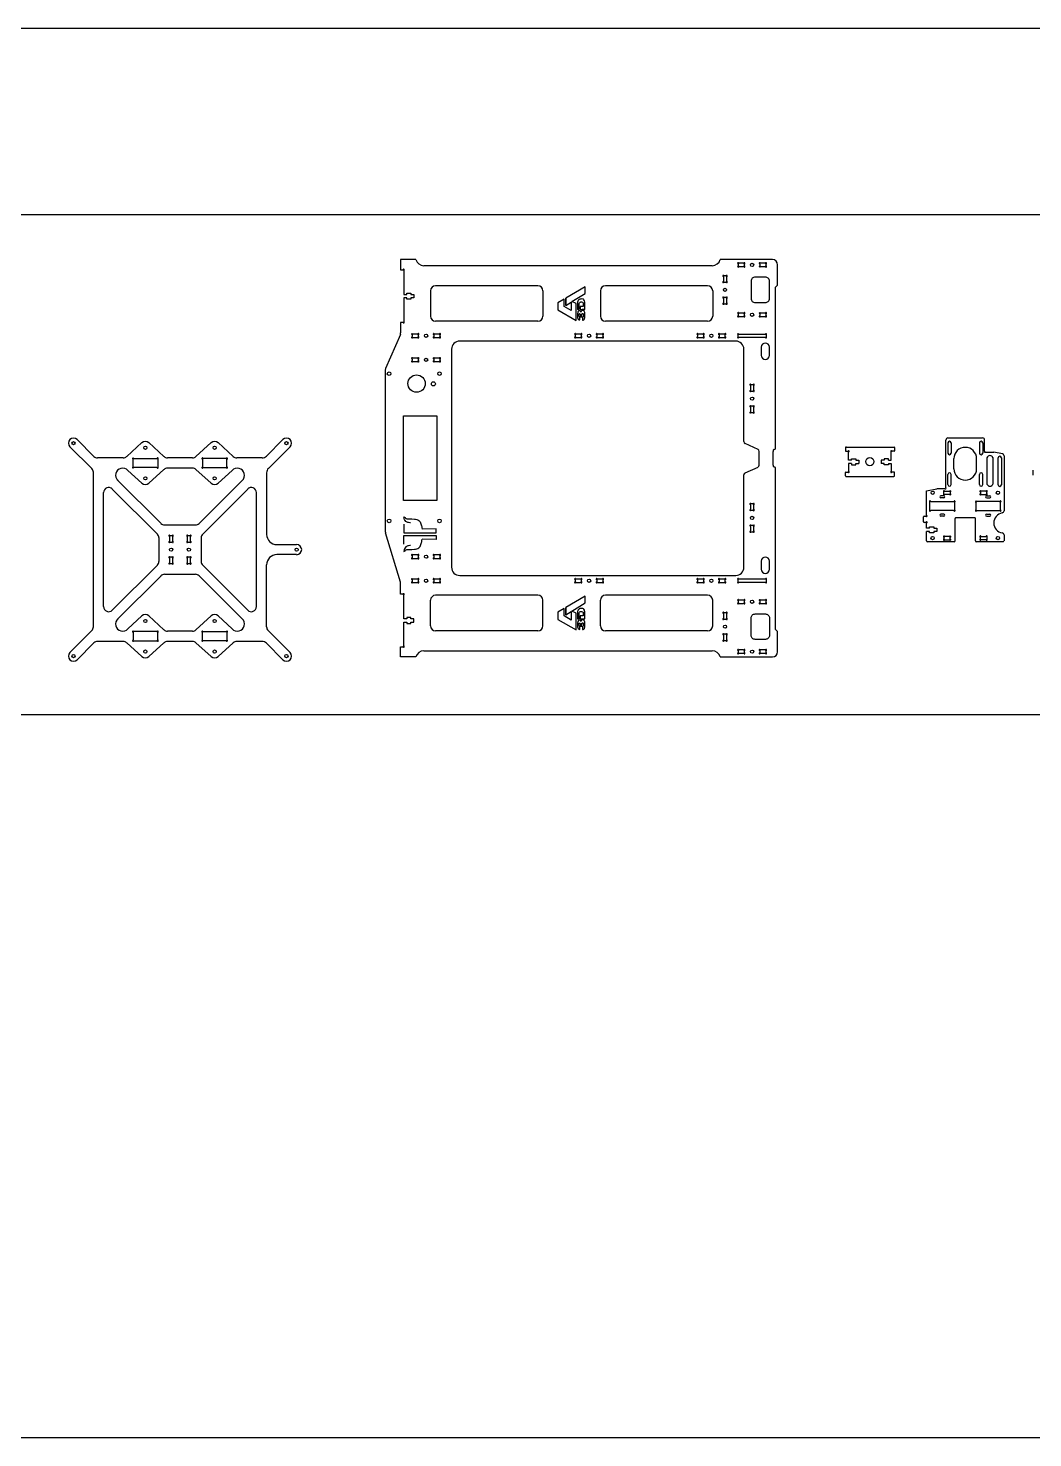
# Model space of a CAD drawing. Extents: x -1531 to 2424, y -1662 to -279.
# Drawn here: x 387 to 1373, y -1662 to -279 of the extents above; entities that cross this region are included whole.
import ezdxf

# ---------------------------------------------------------------- set-up
doc = ezdxf.new("R2010")
doc.units = 0
doc.header["$MEASUREMENT"] = 0
for name, color, linetype in [('PINTURA', 1, 'Continuous'), ('PRINCIPAL', 7, 'Continuous'), ('WHITE', 7, 'Continuous')]:
    doc.layers.add(name, color=color, linetype=linetype)

# ---------------------------------------------------------------- blocks, each defined once
blk = doc.blocks.new('A$C595414FE')
for p, q in [((0, 0), (47.1, 0)), ((-0.5, -0.5), (-0.5, -3.8)), ((0, -4.2), (1.7, -4.2)), ((2.6, -12.8), (2.6, -5.1)), ((5.5, -12.8), (2.6, -12.8)), ((41.6, -12.8), (44.5, -12.8)), ((44.5, -12.8), (44.5, -5.1)), ((47.1, -4.2), (45.4, -4.2)), ((47.6, -0.5), (47.6, -3.8)), ((-0.5, -28.3), (-0.5, -25)), ((0, -24.5), (1.7, -24.5)), ((5.5, -16), (2.6, -16)), ((2.6, -16), (2.6, -23.7)), ((41.6, -16), (44.5, -16)), ((44.5, -16), (44.5, -23.7)), ((47.1, -24.5), (45.4, -24.5)), ((47.6, -28.3), (47.6, -25)), ((0, -28.8), (47.1, -28.8))]:
    blk.add_line(p, q)
blk.add_circle((23.4, -14.3), 4.02)
for centre, radius, start, end in [((47.1, -0.5), 0.552, 4.5002, 84.3533), ((0.1, -0.5), 0.552, 95.6467, 175.4998), ((-0.1, -3.8), 0.427, 170.2672, 280.2252), ((47.2, -3.8), 0.427, 259.7748, 9.7328), ((-0.1, -25), 0.427, 79.7748, 189.7328), ((47.2, -25), 0.427, 350.2672, 100.2252), ((0.1, -28.2), 0.552, 184.5002, 264.3533), ((47.1, -28.2), 0.552, 275.6467, 355.4998)]:
    blk.add_arc(centre, radius, start, end)
at = {"layer": 'WHITE', "linetype": 'Continuous'}
for p, q in [((5.5, -11.5), (9.6, -11.5)), ((5.5, -12.8), (5.5, -11.5)), ((9.6, -11.5), (9.6, -12.8)), ((9.6, -12.8), (12.6, -12.8)), ((12.6, -12.8), (12.6, -16)), ((34.5, -12.8), (34.5, -16)), ((37.5, -12.8), (34.5, -12.8)), ((41.6, -11.5), (37.5, -11.5)), ((37.5, -11.5), (37.5, -12.8)), ((41.6, -12.8), (41.6, -11.5)), ((5.5, -16), (5.5, -17.3)), ((5.5, -17.3), (9.6, -17.3)), ((9.6, -16), (12.6, -16)), ((9.6, -17.3), (9.6, -16)), ((37.5, -16), (34.5, -16)), ((37.5, -17.3), (37.5, -16)), ((41.6, -17.3), (37.5, -17.3)), ((41.6, -16), (41.6, -17.3))]:
    blk.add_line(p, q, dxfattribs=at)
for centre, start, end in [((1.7, -3.7), 270, 330), ((2.6, -4.2), 300.0002, 150), ((3.1, -5.1), 120.0002, 180), ((44.5, -4.2), 30, 239.9998), ((44, -5.1), 0, 59.9998), ((45.4, -3.7), 210, 270), ((1.7, -25), 30, 90), ((2.6, -24.5), 210, 59.9998), ((3.1, -23.7), 180, 239.9998), ((44.5, -24.5), 120.0002, 330), ((44, -23.7), 300.0002, 360), ((45.4, -25), 90, 150)]:
    blk.add_arc(centre, 0.5, start, end, dxfattribs=at)
blk = doc.blocks.new('A$C7136743E')
for p, q in [((6.3, 3.5), (6.3, 10.7)), ((7.8, 4.4), (7.8, 11.5))]:
    blk.add_line(p, q)
blk.add_lwpolyline([(6.3, 3.5), (6.3, 10.7), (0, 7), (0, 0), (17.9, -10.3), (17.9, 6.2), (13.8, 8.1), (26.9, 16.2), (26.9, 22.7), (7.8, 11.5), (7.8, 4.4), (13.1, 7.7), (13.1, -0.7), (6.3, 3.5)], close=True)
for points, knots in [([(19.3, 0.6), (19.3, 0.6), (19.3, 4.8), (19.3, 4.8), (19.3, 4.8), (19.3, 6.3), (19.2, 8.1), (19.9, 9.3), (19.9, 9.3), (20.1, 9.5), (20.4, 9.9), (20.7, 10.1), (20.7, 10.1), (21.4, 10.6), (22, 10.7), (22.5, 10.7), (22.5, 10.7), (24.5, 10.8), (26, 10.1), (26.4, 7.5), (26.4, 7.5), (26.5, 6.9), (26.5, 6.1), (26.5, 5.3), (26.5, 5.3), (26.5, 5.3), (26.5, 0.6), (26.5, 0.6), (26.5, 0.6), (26.5, 0.5), (26.4, 0.5), (26.4, 0.5), (26.4, 0.5), (26, 0.5), (25.7, 0.5), (25.4, 0.6), (25.4, 0.6), (24.3, 0.6), (23.1, 0.5), (22, 0.6), (22, 0.6), (22, 0.6), (22, 3.4), (22, 3.4), (22, 3.4), (22, 3.5), (22.1, 3.4), (22.2, 3.4), (22.2, 3.4), (23.1, 3.4), (24, 3.4), (24.9, 3.4), (24.9, 3.4), (24.9, 3.4), (24.9, 5.7), (24.9, 5.7), (24.9, 5.7), (24.9, 7.1), (24.2, 7.6), (23.3, 7.8), (23.3, 7.8), (23.1, 7.8), (22.9, 7.8), (22.6, 7.8), (22.6, 7.8), (22.3, 7.7), (21.9, 7.7), (21.5, 7.3), (21.5, 7.3), (20.8, 6.6), (20.9, 5.1), (20.9, 4), (20.9, 4), (20.9, 4), (20.9, 0.6), (20.9, 0.6), (20.9, 0.6), (20.9, 0.5), (20.8, 0.5), (20.8, 0.5), (20.8, 0.5), (20.6, 0.5), (20.4, 0.5), (20.2, 0.5), (20.2, 0.5), (19.9, 0.5), (19.6, 0.5), (19.3, 0.6)], [0, 0, 0, 0, 0.043478, 0.043478, 0.043478, 0.065217, 0.086957, 0.086957, 0.086957, 0.108696, 0.130435, 0.130435, 0.130435, 0.152174, 0.173913, 0.173913, 0.173913, 0.195652, 0.217391, 0.217391, 0.217391, 0.23913, 0.26087, 0.26087, 0.26087, 0.282609, 0.304348, 0.304348, 0.304348, 0.326087, 0.347826, 0.347826, 0.347826, 0.369565, 0.391304, 0.391304, 0.391304, 0.413043, 0.434783, 0.434783, 0.434783, 0.456522, 0.478261, 0.478261, 0.478261, 0.5, 0.521739, 0.521739, 0.521739, 0.543478, 0.565217, 0.565217, 0.565217, 0.586957, 0.608696, 0.608696, 0.608696, 0.630435, 0.652174, 0.652174, 0.652174, 0.673913, 0.695652, 0.695652, 0.695652, 0.717391, 0.73913, 0.73913, 0.73913, 0.76087, 0.782609, 0.782609, 0.782609, 0.804348, 0.826087, 0.826087, 0.826087, 0.847826, 0.869565, 0.869565, 0.869565, 0.891304, 0.913043, 0.913043, 0.913043, 0.956522, 1, 1, 1, 1]), ([(25.3, -9.7), (25.3, -9.7), (25, -9.8), (25, -9.8), (25, -9.8), (24.8, -10), (24.5, -10), (24.3, -10.1), (24.3, -10.1), (24.2, -10.1), (24.1, -10.1), (24, -10.1), (24, -10.1), (24, -10.1), (24, -7.3), (24, -7.3), (24, -7.3), (25, -7.1), (25, -5.8), (25, -4.9), (25, -4.9), (24.9, -4.3), (24.7, -3.7), (24.4, -3.5), (24.4, -3.5), (24.3, -3.5), (24, -3.5), (23.8, -3.7), (23.8, -3.7), (23.6, -3.8), (23.5, -4.1), (23.5, -4.3), (23.5, -4.3), (23.3, -5.2), (23.5, -6), (23.4, -6.8), (23.4, -6.8), (23, -6.8), (22.7, -6.8), (22.4, -6.8), (22.4, -6.8), (22.3, -6.8), (22, -6.8), (22, -6.7), (22, -6.7), (22, -6.6), (22, -6.4), (22, -6.2), (22, -6.2), (22, -5.2), (22.1, -4.2), (21.7, -3.9), (21.7, -3.9), (21.6, -3.8), (21.3, -3.6), (21, -3.8), (21, -3.8), (20.9, -4), (20.8, -4.3), (20.7, -4.6), (20.7, -4.6), (20.6, -5.7), (20.8, -6.6), (21.2, -6.8), (21.2, -6.8), (21.2, -6.9), (21.3, -6.9), (21.4, -7), (21.4, -7), (21.4, -7.2), (21.4, -7.5), (21.4, -7.7), (21.4, -7.7), (21.4, -7.7), (21.4, -9.9), (21.4, -9.9), (21.4, -9.9), (19.6, -9.7), (19.1, -7.1), (19.3, -3.9), (19.3, -3.9), (19.4, -3), (19.6, -1.7), (20.3, -1.1), (20.3, -1.1), (20.6, -0.8), (21, -0.8), (21.3, -0.8), (21.3, -0.8), (22, -0.8), (22.5, -1.4), (22.6, -2.2), (22.6, -2.2), (22.7, -1.6), (22.9, -1), (23.6, -0.6), (23.6, -0.6), (24, -0.5), (24.4, -0.5), (24.7, -0.6), (24.7, -0.6), (26.1, -0.9), (26.5, -2.8), (26.5, -5.4), (26.5, -5.4), (26.5, -6.5), (26.5, -7.6), (26.1, -8.5), (26.1, -8.5), (26, -8.9), (25.7, -9.4), (25.3, -9.7)], [0, 0, 0, 0, 0.034483, 0.034483, 0.034483, 0.051724, 0.068966, 0.068966, 0.068966, 0.086207, 0.103448, 0.103448, 0.103448, 0.12069, 0.137931, 0.137931, 0.137931, 0.155172, 0.172414, 0.172414, 0.172414, 0.189655, 0.206897, 0.206897, 0.206897, 0.224138, 0.241379, 0.241379, 0.241379, 0.258621, 0.275862, 0.275862, 0.275862, 0.293103, 0.310345, 0.310345, 0.310345, 0.327586, 0.344828, 0.344828, 0.344828, 0.362069, 0.37931, 0.37931, 0.37931, 0.396552, 0.413793, 0.413793, 0.413793, 0.431034, 0.448276, 0.448276, 0.448276, 0.465517, 0.482759, 0.482759, 0.482759, 0.5, 0.517241, 0.517241, 0.517241, 0.534483, 0.551724, 0.551724, 0.551724, 0.568966, 0.586207, 0.586207, 0.586207, 0.603448, 0.62069, 0.62069, 0.62069, 0.637931, 0.655172, 0.655172, 0.655172, 0.672414, 0.689655, 0.689655, 0.689655, 0.706897, 0.724138, 0.724138, 0.724138, 0.741379, 0.758621, 0.758621, 0.758621, 0.775862, 0.793103, 0.793103, 0.793103, 0.810345, 0.827586, 0.827586, 0.827586, 0.844828, 0.862069, 0.862069, 0.862069, 0.87931, 0.896552, 0.896552, 0.896552, 0.913793, 0.931034, 0.931034, 0.931034, 0.965517, 1, 1, 1, 1])]:
    blk.add_open_spline(points, degree=3, knots=knots)
blk = doc.blocks.new('A$C3D9413C1')
at = {"linetype": 'ByBlock'}
for points in [[(-78, 11.1, 0, 0, 0), (-77.6, 10.9, 0, 0, 0), (-77, 10.2, 0, 0, 0), (-76.2, 9.4, 0, 0, 0), (-75.6, 8.3, 0, 0, 0), (-74.9, 6.3, 0, 0, 0), (-74.5, 4.8, 0, 0, 0), (-73.8, 3.4, 0, 0, 0), (-72.9, 2.2, 0, 0, 0), (-71.9, 1.2, 0, 0, 0), (-70, -0.1, 0, 0, 0), (-68.4, -0.8, 0, 0, 0), (-65.5, -1.6, 0, 0, 0), (-62, -1.9, 0, 0, 0), (-59, -2.1, 0, 0, 0), (-55.8, -2.1, 0, 0, 0), (-50.2, -1.9, 0, 0, 0), (-45.1, -1.4, 0, 0, 0), (-37.8, -0.7, 0, 0, 0), (-38.1, 2.1, 0, 0, 0), (-38.8, 4.6, 0, 0, 0), (-39.5, 6.2, 0, 0, 0), (-40.6, 8.1, 0, 0, 0), (-42, 10, 0, 0, 0), (-43.8, 11.3, 0, 0, 0), (-46, 12.4, 0, 0, 0), (-48.1, 13.1, 0, 0, 0), (-50.9, 13.6, 0, 0, 0), (-53.8, 13.9, 0, 0, 0), (-58.1, 14.2, 0, 0, 0), (-61.6, 14.2, 5.96, 8.53, 0)], [(-78, -37.3, 0, 0, 0), (-77.6, -37.1, 0, 0, 0), (-77, -36.4, 0, 0, 0), (-76.2, -35.6, 0, 0, 0), (-75.6, -34.5, 0, 0, 0), (-74.9, -32.5, 0, 0, 0), (-74.5, -30.9, 0, 0, 0), (-73.8, -29.5, 0, 0, 0), (-72.9, -28.4, 0, 0, 0), (-71.9, -27.4, 0, 0, 0), (-70, -26, 0, 0, 0), (-68.4, -25.4, 0, 0, 0), (-65.5, -24.6, 0, 0, 0), (-62, -24.2, 0, 0, 0), (-59, -24.1, 0, 0, 0), (-55.8, -24.1, 0, 0, 0), (-50.2, -24.3, 0, 0, 0), (-45.1, -24.8, 0, 0, 0), (-37.8, -25.5, 0, 0, 0), (-38.1, -28.3, 0, 0, 0), (-38.8, -30.8, 0, 0, 0), (-39.5, -32.4, 0, 0, 0), (-40.6, -34.3, 0, 0, 0), (-42, -36.2, 0, 0, 0), (-43.8, -37.4, 0, 0, 0), (-46, -38.5, 0, 0, 0), (-48.1, -39.3, 0, 0, 0), (-50.9, -39.8, 0, 0, 0), (-53.8, -40.1, 0, 0, 0), (-58.1, -40.4, 0, 0, 0), (-61.6, -40.4, 5.96, 8.53, 0)]]:
    blk.add_lwpolyline(points, format="xyseb", dxfattribs=at)
for points in [[(-78, 11.1), (-78, -10.1), (0, -10.1), (0, 0), (-33.8, -0.7)], [(-61.6, 14.2), (-63.8, 14.4), (-66.4, 14.9), (-68.6, 15.4), (-70.2, 16), (-71.5, 16.8), (-73.3, 17.8), (-75.1, 19.8), (-76.3, 22.1), (-76.9, 24.1), (-77.5, 26.5), (-77.8, 28.9), (-76.7, 28.2), (-75, 27.2), (-73.7, 25.4), (-72.6, 24.7), (-70.9, 24.3), (-67.6, 24.1), (-63.2, 24.1), (-58.8, 24), (-52.6, 23.6), (-49.4, 23), (-46.4, 22.4), (-44, 21.3), (-42, 20.1), (-40.1, 18.4), (-38.8, 16.5), (-37.6, 14.4), (-36.6, 12.1), (-35.9, 9.9), (-35.2, 7.2), (-34.8, 5.1), (-34.3, 2.4), (-33.8, -0.7)], [(-78, -37.3), (-78, -16.1), (0, -16.1), (0, -26.2), (-33.8, -25.5)], [(-61.6, -40.4), (-63.8, -40.6), (-66.4, -41), (-68.6, -41.6), (-70.2, -42.2), (-71.5, -42.9), (-73.3, -44), (-75.1, -46), (-76.3, -48.3), (-76.9, -50.3), (-77.5, -52.7), (-77.8, -55), (-76.7, -54.4), (-75, -53.4), (-73.7, -51.6), (-72.6, -50.9), (-70.9, -50.5), (-67.6, -50.3), (-63.2, -50.3), (-58.8, -50.2), (-52.6, -49.8), (-49.4, -49.2), (-46.4, -48.6), (-44, -47.5), (-42, -46.2), (-40.1, -44.5), (-38.8, -42.7), (-37.6, -40.6), (-36.6, -38.3), (-35.9, -36.1), (-35.2, -33.4), (-34.8, -31.3), (-34.3, -28.6), (-33.8, -25.5)]]:
    blk.add_lwpolyline(points, dxfattribs=at)
blk = doc.blocks.new('A$C449252E5')
at = {"layer": 'WHITE', "linetype": 'Continuous'}
for p, q in [((-1.649963, 12.833975), (-1.649962, 8.366025)), ((-0.783938, 7.499997), (0.783932, 7.5)), ((0.783933, 13.700002), (-0.783934, 13.699999)), ((1.64996, 8.366024), (1.649957, 12.833973)), ((-1.64996, -8.366025), (-1.649959, -12.833974)), ((-0.783935, -13.700003), (0.783935, -13.699999)), ((0.783936, -7.499998), (-0.783931, -7.500001)), ((1.649963, -12.833976), (1.64996, -8.366026))]:
    blk.add_line(p, q, dxfattribs=at)
blk.add_circle((0, 0), 1.6, dxfattribs=at)
for centre, start, end in [((-1.64996, 13.699998), 30.000008, 239.999809), ((-0.783934, 14.199999), 210.000008, 270.000008), ((0.783933, 14.200002), 270.000008, 329.99981), ((1.649957, 13.699999), 300.000008, 149.99981), ((-1.649962, 7.5), 120.000008, 329.999809), ((-2.149963, 12.833975), 0.000008, 59.99981), ((-2.149962, 8.366025), 300.000008, 0.000008), ((-0.783938, 6.999997), 90.000008, 149.99981), ((0.783932, 7), 30.000008, 90.000008), ((1.649958, 7.5), 210.000008, 59.999809), ((2.149957, 12.833974), 120.000008, 180.000008), ((2.14996, 8.366024), 180.000008, 239.99981), ((-1.649959, -13.7), 120.000008, 329.99981), ((-1.649957, -7.500001), 30.000008, 239.99981), ((-2.14996, -8.366025), 0.000008, 59.99981), ((-2.149959, -12.833974), 300.000008, 0.000008), ((-0.783935, -14.200003), 90.000008, 149.99981), ((-0.783931, -7.000001), 210.000008, 270.000008), ((0.783935, -14.199999), 30.000008, 90.000008), ((0.783936, -6.999998), 270.000008, 329.99981), ((1.64996, -7.500001), 300.000008, 149.999809), ((1.649961, -13.699999), 210.000008, 59.99981), ((2.14996, -8.366026), 120.000008, 180.000008), ((2.149963, -12.833976), 180.000008, 239.99981)]:
    blk.add_arc(centre, 0.5, start, end, dxfattribs=at)

msp = doc.modelspace()

# ---------------------------------------------------------------- linework, layer by layer
at = {"linetype": 'ByBlock'}
for p, q in [((737.6, -614.1), (737.6, -772.6)), ((1289.7, -685.7), (1289.7, -695.7)), ((1292.9, -685.7), (1292.9, -695.7)), ((1320.7, -685.7), (1320.7, -695.7)), ((1323.9, -685.7), (1323.9, -695.7)), ((1295.7, -711.2), (1295.7, -701.2)), ((1317.9, -711.2), (1317.9, -701.2)), ((1328, -700.3), (1328, -726.1)), ((1333.9, -700.2), (1333.9, -726.2)), ((1339, -726.8), (1339, -700.5)), ((1342.2, -700.5), (1342.2, -726.8)), ((1289.7, -726.7), (1289.7, -716.7)), ((1292.9, -726.7), (1292.9, -716.7)), ((1320.7, -726.7), (1320.7, -716.7)), ((1323.9, -726.7), (1323.9, -716.7)), ((521, -766.3), (551.3, -766.3)), ((521, -814.7), (551.3, -814.7))]:
    msp.add_line(p, q, dxfattribs=at)
for p, q in [((1326.8, -694.8), (1334.8, -694.8)), ((1343.2, -696.5), (1334.8, -694.8)), ((1344.8, -698.5), (1344.8, -752.4)), ((1268.8, -732.7), (1278.8, -730.7)), ((1286.8, -730.7), (1278.8, -730.7)), ((1285.8, -737.7), (1282.8, -737.7)), ((1285.8, -739.7), (1282.8, -739.7)), ((1327.8, -737.7), (1330.8, -737.7)), ((1327.8, -739.7), (1330.8, -739.7)), ((1285.8, -755.7), (1282.8, -755.7)), ((1285.8, -757.7), (1282.8, -757.7)), ((1327.8, -755.7), (1330.8, -755.7)), ((1327.8, -757.7), (1330.8, -757.7)), ((1271.8, -769.4), (1268.8, -769.4)), ((1271.8, -772.6), (1268.8, -772.6)), ((1344.8, -776.1), (1344.8, -781.9))]:
    msp.add_line(p, q)
msp.add_lwpolyline([(755.3, -659.3), (788.3, -659.3), (788.3, -742.3), (755.3, -742.3)], close=True, dxfattribs=at)
for points in [[(1268.8, -756.8), (1268.8, -732.7)], [(1296.8, -781.8), (1296.8, -760)], [(1316, -759.3), (1297.5, -759.3)], [(1316.8, -781.8), (1316.8, -760)], [(1268.8, -769.4), (1268.8, -764.6)], [(1268.8, -781.8), (1268.8, -772.6)], [(1295.8, -782.8), (1269.8, -782.8)], [(1343.7, -782.7), (1317.7, -782.7)]]:
    msp.add_lwpolyline(points)
for centre, radius in [((741.3, -617.8), 1.75), ((768.3, -627.5), 8.5), ((790.8, -617.8), 1.75), ((784.8, -627.8), 2), ((741.3, -762.3), 1.75), ((790.8, -762.3), 1.75)]:
    msp.add_circle(centre, radius, dxfattribs=at)
for centre, radius in [((1274.8, -734.7), 1.61), ((1338.8, -734.7), 1.61), ((1274.7, -779.2), 1.6), ((1274.7, -779.2), 1.6), ((1274.7, -779.2), 1.6), ((1274.7, -779.2), 1.6), ((1338.8, -779.2), 1.6)]:
    msp.add_circle(centre, radius)
for centre, radius, start, end in [((1291.3, -685.7), 1.6, 0, 180), ((1306.8, -701.2), 11.1, 0, 180), ((1322.3, -685.7), 1.6, 0, 180), ((1291.3, -695.7), 1.6, 180, 0), ((1322.3, -695.7), 1.6, 180, 0), ((1331, -701.3), 3.16, 19.5705, 162.0428), ((1340.6, -700.5), 1.6, 0, 180), ((1291.3, -716.7), 1.6, 0, 180), ((1306.8, -711.2), 11.1, 180, 0), ((1322.3, -716.7), 1.6, 0, 180), ((1291.3, -726.7), 1.6, 180, 0), ((1322.3, -726.7), 1.6, 180, 0), ((1331, -725.1), 3.16, 197.9572, 340.4295), ((1340.6, -726.8), 1.6, 180, 0), ((1344.8, -764.3), 10, 99.5941, 260.4059), ((1342.8, -752.4), 2, 279.5941, 0), ((521, -761.3), 5, 225, 270), ((551.3, -761.3), 5, 270, 315), ((1342.8, -776.1), 2, 0, 80.4059), ((521, -819.7), 5, 90, 135), ((551.3, -819.7), 5, 45, 90)]:
    msp.add_arc(centre, radius, start, end, dxfattribs=at)
for centre, radius, start, end in [((1326.3, -694.3), 0.707, 134.9943, 315.0057), ((1342.8, -698.5), 2, 0, 78.6901), ((1287.3, -730.2), 0.707, 225, 45), ((1282.8, -738.7), 1, 90, 270), ((1285.8, -738.7), 1, 270, 90), ((1316, -744), 1.04, 355.6702, 24.4802), ((1327.8, -738.7), 1, 90, 270), ((1330.8, -738.7), 1, 270, 90), ((1282.8, -756.7), 1, 90, 270), ((1285.8, -756.7), 1, 270, 90), ((1297.3, -759.9), 0.595, 78.2851, 191.5069), ((1316.2, -759.9), 0.625, 351.6758, 102.1492), ((1327.8, -756.7), 1, 90, 270), ((1330.8, -756.7), 1, 270, 90), ((1269.9, -781.7), 1.13, 183.9294, 264.9378), ((1295.7, -781.8), 1.08, 273.9922, 357.303), ((1317.6, -781.9), 0.848, 178.0506, 271.9494), ((1343.8, -781.7), 0.969, 263.7791, 350.8935)]:
    msp.add_arc(centre, radius, start, end)
at = {"layer": 'PINTURA', "linetype": 'ByBlock'}
msp.add_lwpolyline([(-1158, -952.3), (2347, -952.3), (2347, -461.9), (-1158, -461.9)], close=True, dxfattribs=at)
at = {"layer": 'PRINCIPAL', "linetype": 'Continuous'}
for p, q in [((767.6, -505.8), (752.6, -505.8)), ((752.6, -505.8), (752.6, -515.8)), ((1058.5, -511.8), (775.4, -511.8)), ((1117.6, -505.8), (1066.3, -505.8)), ((1122.6, -530.8), (1122.6, -510.8)), ((752.6, -515.8), (754.9, -515.8)), ((755.7, -516.7), (755.7, -540)), ((758.7, -540), (758.7, -538.8)), ((758.7, -538.8), (762.7, -538.8)), ((762.7, -538.8), (762.7, -540)), ((887.2, -531.5), (787, -531.5)), ((1053.9, -531.5), (953.8, -531.5)), ((1120.6, -532.8), (1122.6, -530.8)), ((1120.6, -691), (1120.6, -532.8)), ((755.7, -540), (758.7, -540)), ((758.7, -543.2), (755.7, -543.2)), ((755.7, -543.2), (755.7, -566.6)), ((758.7, -544.5), (758.7, -543.2)), ((762.7, -544.5), (758.7, -544.5)), ((762.7, -540), (765.7, -540)), ((765.7, -543.2), (762.7, -543.2)), ((762.7, -543.2), (762.7, -544.5)), ((765.7, -540), (765.7, -543.2)), ((887.2, -566.4), (787, -566.4)), ((1053.9, -566.4), (953.8, -566.4)), ((754.9, -567.5), (752.6, -567.5)), ((752.6, -567.5), (752.6, -577.8)), ((802.6, -593.8), (802.6, -807.8)), ((1081.5, -585.8), (810.6, -585.8)), ((1089.5, -684.5), (1089.5, -593.8)), ((1106.6, -591.8), (1106.6, -599.8)), ((1114.6, -599.8), (1114.6, -591.8)), ((449.7, -711), (428.1, -689.5)), ((451.7, -699), (435.1, -682.5)), ((637.1, -682.5), (620.9, -698.7)), ((622.9, -710.7), (644.1, -689.5)), ((1103.5, -692.3), (1090.7, -686.3)), ((480.4, -700.5), (455.2, -700.5)), ((490.1, -709.1), (490.1, -701.8)), ((490.9, -701), (513.3, -701)), ((514.2, -701.8), (514.2, -709.1)), ((548.4, -700.5), (523.8, -700.5)), ((558.1, -701.8), (558.1, -709.1)), ((581.3, -701), (558.9, -701)), ((582.2, -709.1), (582.2, -701.8)), ((616.6, -700.5), (591.8, -700.5)), ((1104.6, -707.5), (1104.6, -694.1)), ((451.1, -866.4), (451.1, -714.5)), ((513.3, -710), (490.9, -710)), ((548.4, -710.5), (523.8, -710.5)), ((558.9, -710), (581.3, -710)), ((621.1, -715), (621.1, -775.5)), ((1089.5, -807.8), (1089.5, -717.1)), ((1090.7, -715.2), (1103.5, -709.4)), ((1120.6, -868.8), (1120.6, -710.6)), ((513.9, -775.2), (469.7, -731)), ((517.5, -764.8), (474.6, -721.9)), ((554.8, -764.8), (597, -722.6)), ((558.4, -775.2), (602.6, -731)), ((461.1, -846.4), (461.1, -734.5)), ((611.1, -846.4), (611.1, -734.5)), ((631.1, -785.5), (650.6, -785.5)), ((650.6, -795.4), (631.1, -795.4)), ((1106.6, -801.8), (1106.6, -809.8)), ((1114.6, -809.8), (1114.6, -801.8)), ((469.7, -849.9), (513.9, -805.7)), ((517.5, -816.1), (474.6, -859)), ((554.8, -816.1), (597, -858.3)), ((602.6, -849.9), (558.4, -805.7)), ((810.6, -815.8), (1081.5, -815.8)), ((752.6, -834.2), (752.6, -823.8)), ((754.9, -834.2), (752.6, -834.2)), ((755.7, -858.4), (755.7, -835)), ((887.2, -835.2), (787, -835.2)), ((1053.9, -835.2), (953.8, -835.2)), ((762.7, -857.1), (758.7, -857.1)), ((758.7, -857.1), (758.7, -858.4)), ((762.7, -858.4), (762.7, -857.1)), ((428.1, -891.5), (449.7, -869.9)), ((513.3, -871), (490.9, -871)), ((548.4, -870.5), (523.8, -870.5)), ((558.9, -871), (581.3, -871)), ((622.6, -869.9), (644.1, -891.5)), ((758.7, -858.4), (755.7, -858.4)), ((755.7, -885), (755.7, -861.6)), ((755.7, -861.6), (758.7, -861.6)), ((758.7, -861.6), (758.7, -862.9)), ((758.7, -862.9), (762.7, -862.9)), ((765.7, -858.4), (762.7, -858.4)), ((762.7, -862.9), (762.7, -861.6)), ((762.7, -861.6), (765.7, -861.6)), ((765.7, -861.6), (765.7, -858.4)), ((887.2, -870.2), (787, -870.2)), ((1053.9, -870.2), (953.8, -870.2)), ((1122.6, -870.8), (1120.6, -868.8)), ((1122.6, -890.8), (1122.6, -870.8)), ((451.7, -881.9), (435.1, -898.5)), ((480.4, -880.5), (455.2, -880.5)), ((490.1, -871.8), (490.1, -879.1)), ((490.9, -880), (513.3, -880)), ((514.2, -879.1), (514.2, -871.8)), ((548.4, -880.5), (523.8, -880.5)), ((558.1, -879.1), (558.1, -871.8)), ((581.3, -880), (558.9, -880)), ((582.2, -871.8), (582.2, -879.1)), ((616.6, -880.5), (591.8, -880.5)), ((637.1, -898.5), (620.9, -882.2)), ((752.6, -895.8), (752.6, -885.8)), ((752.6, -885.8), (754.9, -885.8)), ((767.6, -895.8), (752.6, -895.8)), ((775.4, -889.8), (1058.5, -889.8)), ((1066.3, -895.8), (1117.6, -895.8))]:
    msp.add_line(p, q, dxfattribs=at)
at = {"layer": 'PRINCIPAL', "linetype": 'ByBlock'}
for p, q in [((782, -536.5), (782, -561.4)), ((892.2, -536.5), (892.2, -561.4)), ((948.8, -536.5), (948.8, -561.4)), ((1058.9, -536.5), (1058.9, -561.4)), ((752.4, -579.3), (737.9, -612.6)), ((498.8, -685.5), (483.8, -699.2)), ((505.5, -685.5), (520.4, -699.2)), ((566.8, -685.5), (551.8, -699.2)), ((573.5, -685.5), (588.4, -699.2)), ((498.8, -725.4), (485, -712.9)), ((505.5, -725.4), (520.4, -711.8)), ((566.8, -725.4), (551.8, -711.8)), ((573.5, -725.4), (587.3, -712.9)), ((752.4, -822.3), (737.9, -774)), ((515.3, -778.7), (515.3, -802.2)), ((556.9, -778.7), (556.9, -802.2)), ((556.9, -778.7), (556.9, -802.2)), ((621.1, -866.4), (621.1, -805.4)), ((782, -865.2), (782, -840.2)), ((892.2, -865.2), (892.2, -840.2)), ((948.8, -865.2), (948.8, -840.2)), ((1058.9, -865.2), (1058.9, -840.2)), ((498.8, -855.5), (485, -868.1)), ((505.5, -855.5), (520.4, -869.2)), ((566.8, -855.5), (551.8, -869.2)), ((573.5, -855.5), (587.3, -868.1)), ((498.8, -895.4), (483.8, -881.8)), ((505.5, -895.4), (520.4, -881.8)), ((566.8, -895.4), (551.8, -881.8)), ((573.5, -895.4), (588.4, -881.8))]:
    msp.add_line(p, q, dxfattribs=at)
msp.add_lwpolyline([(-1531.1, -278.7), (2423.7, -278.7), (2423.7, -1662.2), (-1531.1, -1662.2)], close=True, dxfattribs=at)
at = {"layer": 'PRINCIPAL', "linetype": 'Continuous'}
for centre in [(431.6, -686), (502.1, -690.5), (570.1, -690.5), (640.6, -686), (502.1, -720.5), (570.1, -720.5), (650.6, -790.5), (502.1, -860.5), (570.1, -860.5), (431.6, -895), (502.1, -890.5), (570.1, -890.5), (640.6, -895)]:
    msp.add_circle(centre, 1.6, dxfattribs=at)
for centre, radius, start, end in [((775.4, -503.8), 8, 194.4776, 270), ((1058.5, -503.8), 8, 270, 345.5224), ((1117.6, -510.8), 5, 360, 90), ((754.9, -515.3), 0.5, 270, 330), ((755.7, -515.8), 0.5, 300.0002, 150), ((756.2, -516.7), 0.5, 120.0002, 180), ((755.7, -567.5), 0.5, 210.0002, 60), ((756.2, -566.6), 0.5, 180, 240), ((754.9, -568), 0.5, 30.0002, 90), ((810.6, -593.8), 8, 90, 180), ((1081.5, -593.8), 8, 359.9998, 89.8625), ((1110.6, -591.8), 4, 360, 180), ((1110.6, -599.8), 4, 180, 360), ((431.6, -686), 4.95, 45.0001, 224.9999), ((640.6, -686), 4.95, 315.0001, 134.9999), ((1091.5, -684.5), 2, 180, 244.9979), ((455.2, -695.5), 5, 225, 270), ((490.1, -701), 0.5, 30.0002, 240), ((489.6, -701.8), 0.5, 0, 60), ((490.9, -700.5), 0.5, 210.0002, 270), ((513.3, -700.5), 0.5, 270, 329.9998), ((514.2, -701), 0.5, 300, 149.9998), ((514.7, -701.8), 0.5, 120, 180), ((558.1, -701), 0.5, 30.0002, 240), ((557.6, -701.8), 0.5, 0, 60), ((558.9, -700.5), 0.5, 210.0002, 270), ((581.3, -700.5), 0.5, 270, 329.9998), ((582.2, -701), 0.5, 300, 149.9998), ((582.7, -701.8), 0.5, 120, 180), ((616.6, -694.5), 6, 270, 315), ((1102.6, -694.1), 2, 0, 64.9979), ((446.1, -714.5), 5, 0, 45), ((490.1, -710), 0.5, 120.0002, 330), ((489.6, -709.1), 0.5, 300.0002, 0), ((490.9, -710.5), 0.5, 90, 150), ((513.3, -710.5), 0.5, 30, 90), ((514.2, -710), 0.5, 210, 59.9998), ((514.7, -709.1), 0.5, 180, 239.9998), ((558.1, -710), 0.5, 120.0002, 330), ((557.6, -709.1), 0.5, 300.0002, 0), ((558.9, -710.5), 0.5, 90, 150), ((581.3, -710.5), 0.5, 30, 90), ((582.2, -710), 0.5, 210, 59.9998), ((582.7, -709.1), 0.5, 180, 239.9998), ((627.1, -715), 6, 135, 180), ((1091.5, -717.1), 2, 114.6694, 180), ((1102.6, -707.5), 2, 294.6694, 0), ((466.1, -734.5), 5, 45, 180), ((606.1, -734.5), 5, 0, 135), ((631.1, -775.5), 10, 180, 270), ((650.6, -790.5), 4.95, 270.0001, 89.9999), ((1110.6, -801.8), 4, 0, 180), ((810.6, -807.8), 8, 180, 270), ((1081.5, -807.8), 8, 270.1375, 0.0002), ((1110.6, -809.8), 4, 180, 0), ((754.9, -833.7), 0.5, 270, 329.9998), ((755.7, -834.2), 0.5, 300, 149.9998), ((756.2, -835), 0.5, 120, 180), ((466.1, -846.4), 5, 180, 315), ((606.1, -846.4), 5, 225, 0), ((446.1, -866.4), 5, 315, 0), ((490.1, -871), 0.5, 30, 239.9998), ((489.6, -871.8), 0.5, 0, 59.9998), ((490.9, -870.5), 0.5, 210, 270), ((513.3, -870.5), 0.5, 270, 330), ((514.2, -871), 0.5, 300.0002, 150), ((514.7, -871.8), 0.5, 120.0002, 180), ((558.1, -871), 0.5, 30, 239.9998), ((557.6, -871.8), 0.5, 0, 59.9998), ((558.9, -870.5), 0.5, 210, 270), ((581.3, -870.5), 0.5, 270, 330), ((582.2, -871), 0.5, 300.0002, 150), ((582.7, -871.8), 0.5, 120.0002, 180), ((455.2, -885.5), 5, 90, 135), ((490.1, -880), 0.5, 120, 329.9998), ((489.6, -879.1), 0.5, 300, 0), ((490.9, -880.5), 0.5, 90, 149.9998), ((513.3, -880.5), 0.5, 30.0002, 90), ((514.2, -880), 0.5, 210.0002, 60), ((514.7, -879.1), 0.5, 180, 240), ((558.1, -880), 0.5, 120, 329.9998), ((557.6, -879.1), 0.5, 300, 0), ((558.9, -880.5), 0.5, 90, 149.9998), ((581.3, -880.5), 0.5, 30.0002, 90), ((582.2, -880), 0.5, 210.0002, 60), ((582.7, -879.1), 0.5, 180, 240), ((616.6, -886.5), 6, 45, 90), ((755.7, -885.8), 0.5, 210, 59.9998), ((756.2, -885), 0.5, 180, 239.9998), ((431.6, -895), 4.95, 135.0001, 314.9999), ((640.6, -895), 4.95, 225.0001, 44.9999), ((754.9, -886.3), 0.5, 30, 90), ((775.4, -897.8), 8, 90, 165.5224), ((1058.5, -897.8), 8, 14.4776, 90), ((1117.6, -890.8), 5, 270, 0)]:
    msp.add_arc(centre, radius, start, end, dxfattribs=at)
at = {"layer": 'PRINCIPAL', "linetype": 'ByBlock'}
for centre, radius, start, end in [((787, -536.5), 5, 90, 180), ((887.2, -536.5), 5, 0, 90), ((953.8, -536.5), 5, 90, 180), ((1053.9, -536.5), 5, 0, 90), ((787, -561.4), 5, 180, 270), ((887.2, -561.4), 5, 270, 0), ((953.8, -561.4), 5, 180, 270), ((1053.9, -561.4), 5, 270, 0), ((747.6, -577.8), 5, 343.2228, 0), ((742.6, -614.1), 5, 163.2228, 180), ((502.1, -689.2), 5, 47.6535, 132.3465), ((570.1, -689.2), 5, 47.6535, 132.3465), ((480.4, -695.5), 5, 270, 312.3465), ((523.8, -695.5), 5, 227.6535, 270), ((548.4, -695.5), 5, 270, 312.3465), ((591.8, -695.5), 5, 227.6535, 270), ((479.8, -717.4), 6.9, 40.997, 229.003), ((523.8, -715.5), 5, 90, 132.3465), ((548.4, -715.5), 5, 47.6534, 90), ((592.5, -717.4), 6.9, 310.997, 139.003), ((502.1, -721.7), 5, 227.6534, 312.3465), ((570.1, -721.7), 5, 227.6534, 312.3465), ((742.6, -772.6), 5, 180, 196.7772), ((742.6, -772.6), 5, 180, 196.7772), ((510.3, -778.7), 5, 0, 45), ((561.9, -778.7), 5, 135, 180), ((561.9, -778.7), 5, 135, 180), ((510.3, -802.2), 5, 315, 0), ((561.9, -802.2), 5, 180, 225), ((561.9, -802.2), 5, 180, 225), ((631.1, -805.4), 10, 90, 180), ((747.6, -823.8), 5, 0, 16.7772), ((787, -840.2), 5, 90, 180), ((887.2, -840.2), 5, 360, 90), ((953.8, -840.2), 5, 90, 180), ((1053.9, -840.2), 5, 0, 90), ((502.1, -859.2), 5, 47.6535, 132.3466), ((570.1, -859.2), 5, 47.6535, 132.3466), ((479.8, -863.6), 6.9, 130.997, 319.003), ((523.8, -865.5), 5, 227.6535, 270), ((548.4, -865.5), 5, 270, 312.3466), ((592.5, -863.6), 6.9, 220.997, 49.003), ((626.1, -866.4), 5, 180, 225), ((787, -865.2), 5, 180, 270), ((887.2, -865.2), 5, 270, 360), ((953.8, -865.2), 5, 180, 270), ((1053.9, -865.2), 5, 270, 0), ((480.4, -885.5), 5, 47.6535, 90), ((523.8, -885.5), 5, 90, 132.3465), ((548.4, -885.5), 5, 47.6535, 90), ((591.8, -885.5), 5, 90, 132.3465), ((502.1, -891.7), 5, 227.6535, 312.3465), ((570.1, -891.7), 5, 227.6535, 312.3465)]:
    msp.add_arc(centre, radius, start, end, dxfattribs=at)
at = {"layer": 'WHITE', "linetype": 'Continuous'}
for p, q in [((1083.9, -581.4), (1083.9, -579.9)), ((1084.8, -579), (1110.5, -579)), ((1111.3, -579.9), (1111.3, -581.4)), ((1110.5, -582.3), (1084.8, -582.3)), ((1287.8, -729.7), (1287.8, -682.9)), ((1289.8, -680.9), (1323.8, -680.9)), ((1325.8, -693.8), (1325.8, -682.9)), ((1118.1, -707.5), (1118.1, -694.1)), ((1119.3, -692.3), (1120.1, -691.9)), ((1120.1, -709.7), (1119.3, -709.4)), ((1373.1, -712.4), (1373.1, -717.4)), ((1286.8, -733.1), (1291.3, -733.1)), ((1326.9, -733.1), (1322.4, -733.1)), ((1272, -751.3), (1272, -744)), ((1273.1, -743.2), (1295.4, -743.2)), ((1285.9, -735.5), (1285.9, -733.9)), ((1291.3, -736.4), (1286.8, -736.4)), ((1292.1, -733.9), (1292.1, -735.5)), ((1296.3, -744), (1296.3, -751.3)), ((1317.1, -744), (1317.1, -751.3)), ((1340.5, -743.2), (1318.2, -743.2)), ((1321.6, -734), (1321.6, -735.5)), ((1322.4, -736.4), (1326.9, -736.4)), ((1327.8, -735.5), (1327.8, -734)), ((1341.4, -751.3), (1341.4, -744)), ((1265.8, -763.2), (1265.8, -758.2)), ((1266.3, -757.7), (1268, -757.7)), ((1295.4, -752.2), (1273.1, -752.2)), ((1318.2, -752.2), (1340.5, -752.2)), ((1268, -763.7), (1266.3, -763.7)), ((1271.8, -768.1), (1275.8, -768.1)), ((1271.8, -769.4), (1271.8, -768.1)), ((1271.8, -773.9), (1271.8, -772.6)), ((1275.8, -773.9), (1271.8, -773.9)), ((1275.8, -768.1), (1275.8, -769.4)), ((1275.8, -769.4), (1278.8, -769.4)), ((1278.8, -772.6), (1275.8, -772.6)), ((1275.8, -772.6), (1275.8, -773.9)), ((1278.8, -769.4), (1278.8, -772.6)), ((1285.9, -778.4), (1285.9, -780)), ((1291.3, -777.6), (1286.8, -777.6)), ((1286.8, -780.9), (1291.3, -780.9)), ((1292.1, -780), (1292.1, -778.4)), ((1321.6, -780), (1321.6, -778.4)), ((1322.4, -777.5), (1326.9, -777.5)), ((1326.9, -780.8), (1322.4, -780.8)), ((1327.8, -778.4), (1327.8, -780)), ((1083.9, -821.8), (1083.9, -820.2)), ((1084.8, -819.3), (1110.5, -819.3)), ((1110.5, -822.6), (1084.8, -822.6)), ((1111.3, -820.2), (1111.3, -821.8))]:
    msp.add_line(p, q, dxfattribs=at)
for points in [[(1114.6, -544), (1114.6, -527, 0.414214), (1110.6, -523), (1100.6, -523, 0.414214), (1096.6, -527), (1096.6, -544, 0.414214), (1100.6, -548), (1110.6, -548, 0.414214), (1114.6, -544)], [(1114.6, -857.6), (1114.6, -874.6, -0.414214), (1110.6, -878.6), (1100.6, -878.6, -0.414214), (1096.6, -874.6), (1096.6, -857.6, -0.414214), (1100.6, -853.6), (1110.6, -853.6, -0.414214), (1114.6, -857.6)]]:
    msp.add_lwpolyline(points, format="xyb", close=True, dxfattribs=at)
for centre, radius, start, end in [((1083.9, -579), 0.5, 30.0002, 240), ((1083.4, -579.9), 0.5, 0, 60), ((1084.8, -578.5), 0.5, 210.0002, 270), ((1110.5, -578.5), 0.5, 270, 330), ((1111.3, -579), 0.5, 300.0002, 150), ((1111.8, -579.9), 0.5, 120.0002, 180), ((1083.9, -582.3), 0.5, 120.0002, 330), ((1083.4, -581.4), 0.5, 300.0002, 0), ((1084.8, -582.8), 0.5, 90, 150), ((1110.5, -582.8), 0.5, 30.0002, 90), ((1111.3, -582.3), 0.5, 210.0002, 60), ((1111.8, -581.4), 0.5, 180, 240), ((1119.6, -691), 1, 295.0021, 0), ((1289.8, -682.9), 2, 90, 180), ((1323.8, -682.9), 2, 0, 90), ((1120.1, -694.1), 2, 115.0021, 180), ((1120.1, -707.5), 2, 180, 245.3306), ((1119.6, -710.6), 1, 0, 65.3306), ((1285.9, -733.1), 0.5, 30.0002, 240), ((1286.8, -732.6), 0.5, 210.0002, 270), ((1291.3, -732.6), 0.5, 270, 330), ((1292.1, -733.1), 0.5, 300.0002, 150), ((1321.6, -733.1), 0.5, 30, 239.9998), ((1322.4, -732.6), 0.5, 210, 270), ((1326.9, -732.6), 0.5, 270, 329.9998), ((1327.8, -733.1), 0.5, 300, 149.9998), ((1272.2, -743.2), 0.5, 30.0002, 240), ((1271.6, -743.9), 0.455, 342.9927, 42.9927), ((1273.1, -742.7), 0.5, 210.0002, 270), ((1285.9, -736.4), 0.5, 120.0002, 330), ((1285.4, -733.9), 0.5, 0, 60), ((1285.4, -735.5), 0.5, 300.0002, 0), ((1286.8, -736.9), 0.5, 90, 150), ((1291.3, -736.9), 0.5, 30.0002, 90), ((1292.1, -736.4), 0.5, 210.0002, 60), ((1292.6, -733.9), 0.5, 120.0002, 180), ((1292.6, -735.5), 0.5, 180, 240), ((1295.4, -742.7), 0.5, 270, 329.9998), ((1296.3, -743.2), 0.5, 300, 149.9998), ((1296.8, -744), 0.5, 120, 180), ((1317.4, -743.2), 0.486, 39.6993, 217.1863), ((1318.2, -742.7), 0.5, 210, 270), ((1321.6, -736.4), 0.5, 120, 329.9998), ((1321.1, -734), 0.5, 0, 59.9998), ((1321.1, -735.5), 0.5, 300, 0), ((1322.4, -736.9), 0.5, 90, 149.9998), ((1326.9, -736.9), 0.5, 30, 90), ((1327.8, -736.4), 0.5, 210, 59.9998), ((1328.3, -734), 0.5, 120, 180), ((1328.3, -735.5), 0.5, 180, 239.9998), ((1340.5, -742.7), 0.5, 270, 330), ((1341.4, -743.2), 0.5, 300.0002, 150), ((1341.9, -744), 0.5, 120.0002, 180), ((1266.3, -758.2), 0.5, 90, 180), ((1268, -758.2), 0.5, 30, 90), ((1268.8, -757.7), 0.5, 210, 59.9998), ((1269.3, -756.8), 0.5, 180, 239.9998), ((1272.2, -752.2), 0.5, 120.0002, 330), ((1271.6, -751.4), 0.435, 316.4081, 16.4079), ((1273.1, -752.7), 0.5, 90, 150), ((1295.4, -752.7), 0.5, 30, 90), ((1296.3, -752.2), 0.5, 210, 59.9998), ((1296.8, -751.3), 0.5, 180, 239.9998), ((1317.3, -752.2), 0.5, 120, 329.9998), ((1316.7, -751.5), 0.437, 328.4819, 28.4819), ((1318.2, -752.7), 0.5, 90, 149.9998), ((1340.5, -752.7), 0.5, 30.0002, 90), ((1341.4, -752.2), 0.5, 210.0002, 60), ((1341.9, -751.3), 0.5, 180, 240), ((1266.3, -763.2), 0.5, 180, 270), ((1268, -763.2), 0.5, 270, 329.9998), ((1268.8, -763.7), 0.5, 300, 149.9998), ((1269.3, -764.6), 0.5, 120, 180), ((1285.9, -777.6), 0.5, 30, 239.9998), ((1285.9, -780.9), 0.5, 120, 329.9998), ((1285.4, -778.4), 0.5, 360, 59.9998), ((1285.4, -780), 0.5, 300, 360), ((1286.8, -777.1), 0.5, 210, 270), ((1286.8, -781.4), 0.5, 90, 149.9998), ((1291.3, -777.1), 0.5, 270, 329.9998), ((1291.3, -781.4), 0.5, 30, 90), ((1292.1, -777.6), 0.5, 300, 149.9998), ((1292.1, -780.9), 0.5, 210, 59.9998), ((1292.6, -778.4), 0.5, 120, 180), ((1292.6, -780), 0.5, 180, 239.9998), ((1321.6, -777.5), 0.5, 30.0002, 240), ((1321.6, -780.8), 0.5, 120.0002, 330), ((1321.1, -778.4), 0.5, 0, 60), ((1321.1, -780), 0.5, 300.0002, 0), ((1322.4, -777), 0.5, 210.0002, 270), ((1322.4, -781.3), 0.5, 90, 150), ((1326.9, -777), 0.5, 270, 330), ((1326.9, -781.3), 0.5, 30.0002, 90), ((1327.8, -777.5), 0.5, 300.0002, 150), ((1327.8, -780.8), 0.5, 210.0002, 60), ((1328.3, -778.4), 0.5, 120.0002, 180), ((1328.3, -780), 0.5, 180, 240), ((1083.9, -819.3), 0.5, 30.0002, 240), ((1083.9, -822.6), 0.5, 120.0002, 330), ((1083.4, -820.2), 0.5, 0, 60), ((1083.4, -821.8), 0.5, 300.0002, 0), ((1084.8, -818.8), 0.5, 210.0002, 270), ((1084.8, -823.1), 0.5, 90, 150), ((1110.5, -818.8), 0.5, 270, 330), ((1110.5, -823.1), 0.5, 30.0002, 90), ((1111.3, -819.3), 0.5, 300.0002, 150), ((1111.3, -822.6), 0.5, 210.0002, 60), ((1111.8, -820.2), 0.5, 120.0002, 180), ((1111.8, -821.8), 0.5, 180, 240)]:
    msp.add_arc(centre, radius, start, end, dxfattribs=at)

# ---------------------------------------------------------------- block references
msp.add_blockref('A$C595414FE', (1189.7, -689.8))
at = {"linetype": 'ByBlock', "xscale": 0.4050000000000001, "yscale": 0.4050000000000001, "zscale": 0.4050000000000001}
msp.add_blockref('A$C3D9413C1', (787.4, -770), dxfattribs=at)
at = {"layer": 'PRINCIPAL', "linetype": 'ByBlock', "rotation": 270}
for p in [(1097.6, -511), (1097.6, -560), (777.6, -580.6), (937.6, -580.6), (1057.6, -580.6), (777.6, -604.2), (777.6, -797.4), (777.6, -821), (937.6, -821), (1057.6, -821), (1097.6, -841.6), (1097.6, -890.6)]:
    msp.add_blockref('A$C449252E5', p, dxfattribs=at)
at = {"layer": 'PRINCIPAL', "linetype": 'ByBlock'}
for name, p in [('A$C449252E5', (1071, -535.5)), ('A$C7136743E', (907, -555.2)), ('A$C449252E5', (1097.6, -642.3)), ('A$C449252E5', (1097.6, -759.3)), ('A$C449252E5', (527.4, -790.5)), ('A$C449252E5', (544.9, -790.5)), ('A$C7136743E', (907, -858.9)), ('A$C449252E5', (1071, -866.1))]:
    msp.add_blockref(name, p, dxfattribs=at)

doc.saveas('drawing.dxf')
